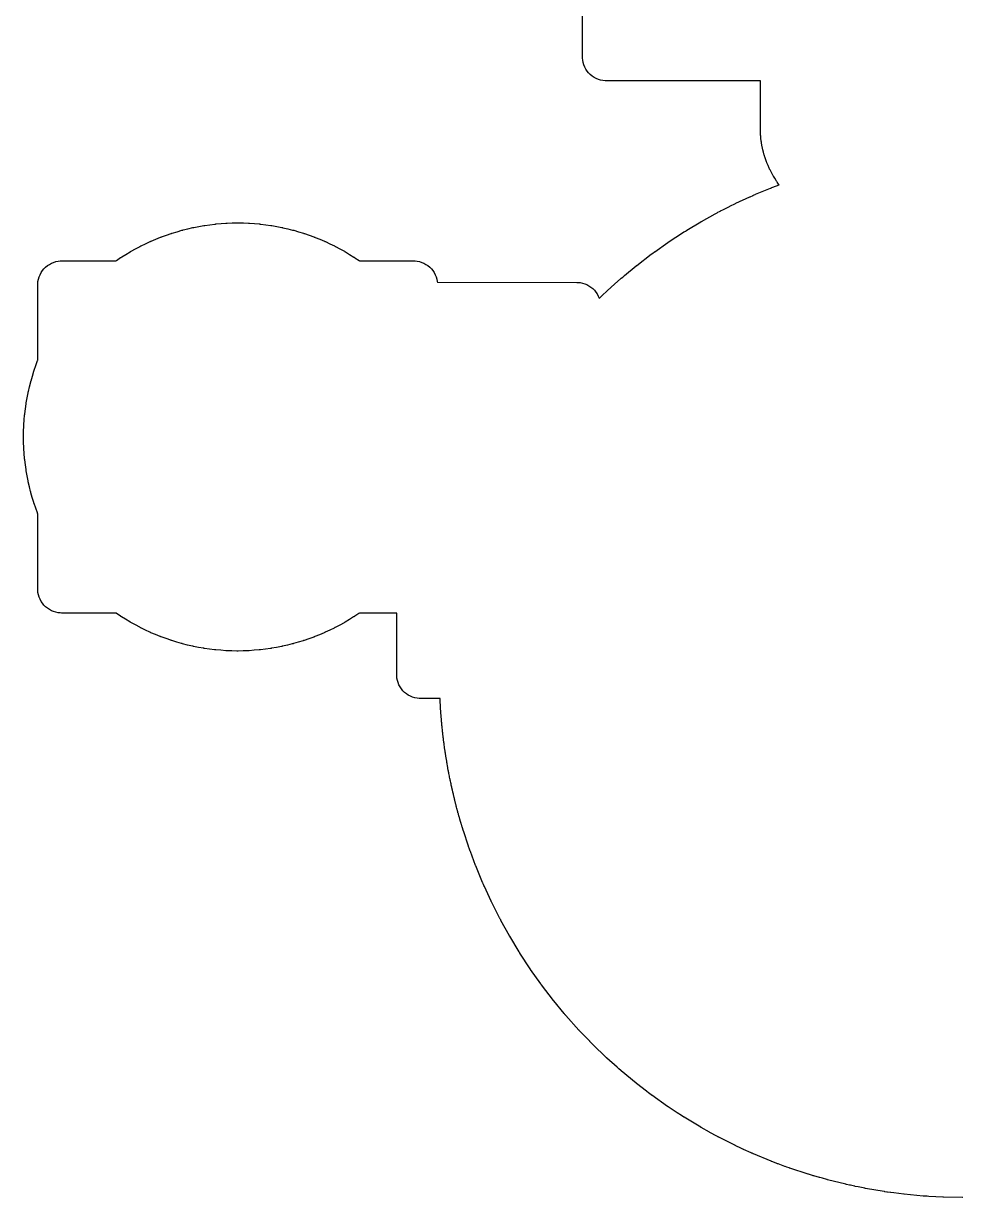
# Model space of a CAD drawing. Header units: metres. Extents: x -39.5 to 39.5, y -22 to 76.8.
# Drawn here: x -39.51 to -0.01, y -22.01 to 27.4 of the extents above; entities that cross this region are included whole.
import ezdxf

# ---------------------------------------------------------------- set-up
doc = ezdxf.new("R2010")
doc.units = ezdxf.units.M

msp = doc.modelspace()

# ---------------------------------------------------------------- linework, layer by layer
at = {"layer": 'CHANNEL'}
for p, q in [((-15.995, 25.988), (-15.995, 28.512)), ((-15.994, 25.939), (-15.995, 25.988)), ((-15.985, 25.852), (-15.994, 25.939)), ((-15.966, 25.754), (-15.985, 25.852)), ((-15.937, 25.659), (-15.966, 25.754)), ((-15.899, 25.568), (-15.937, 25.659)), ((-15.852, 25.48), (-15.899, 25.568)), ((-15.797, 25.398), (-15.852, 25.48)), ((-15.734, 25.321), (-15.797, 25.398)), ((-15.664, 25.251), (-15.734, 25.321)), ((-15.587, 25.188), (-15.664, 25.251)), ((-15.505, 25.133), (-15.587, 25.188)), ((-15.417, 25.086), (-15.505, 25.133)), ((-15.326, 25.048), (-15.417, 25.086)), ((-15.231, 25.019), (-15.326, 25.048)), ((-15.133, 25), (-15.231, 25.019)), ((-15.046, 24.991), (-15.133, 25)), ((-14.997, 24.99), (-15.046, 24.991)), ((-8.51, 24.99), (-14.997, 24.99)), ((-8.51, 22.994), (-8.51, 24.99)), ((-8.51, 22.98), (-8.51, 22.994)), ((-8.509, 22.967), (-8.51, 22.98)), ((-8.501, 22.733), (-8.509, 22.967)), ((-8.5, 22.714), (-8.501, 22.733)), ((-8.498, 22.692), (-8.5, 22.714)), ((-8.496, 22.673), (-8.498, 22.692)), ((-8.487, 22.592), (-8.496, 22.673)), ((-8.47, 22.439), (-8.487, 22.592)), ((-8.468, 22.42), (-8.47, 22.439)), ((-8.464, 22.396), (-8.468, 22.42)), ((-8.461, 22.376), (-8.464, 22.396)), ((-8.443, 22.283), (-8.461, 22.376)), ((-8.418, 22.148), (-8.443, 22.283)), ((-8.414, 22.129), (-8.418, 22.148)), ((-8.408, 22.102), (-8.414, 22.129)), ((-8.403, 22.083), (-8.408, 22.102)), ((-8.378, 21.987), (-8.403, 22.083)), ((-8.345, 21.862), (-8.378, 21.987)), ((-8.339, 21.843), (-8.345, 21.862)), ((-8.331, 21.814), (-8.339, 21.843)), ((-8.324, 21.795), (-8.331, 21.814)), ((-8.291, 21.699), (-8.324, 21.795)), ((-8.251, 21.582), (-8.291, 21.699)), ((-8.241, 21.555), (-8.251, 21.582)), ((-8.237, 21.546), (-8.241, 21.555)), ((-8.232, 21.533), (-8.237, 21.546)), ((-8.224, 21.513), (-8.232, 21.533)), ((-8.184, 21.42), (-8.224, 21.513)), ((-8.136, 21.31), (-8.184, 21.42)), ((-8.124, 21.284), (-8.136, 21.31)), ((-8.12, 21.274), (-8.124, 21.284)), ((-8.112, 21.259), (-8.12, 21.274)), ((-8.103, 21.24), (-8.112, 21.259)), ((-8.056, 21.15), (-8.103, 21.24)), ((-8.002, 21.047), (-8.056, 21.15)), ((-7.988, 21.022), (-8.002, 21.047)), ((-7.983, 21.012), (-7.988, 21.022)), ((-7.973, 20.995), (-7.983, 21.012)), ((-7.962, 20.977), (-7.973, 20.995)), ((-7.908, 20.891), (-7.962, 20.977)), ((-7.848, 20.794), (-7.908, 20.891)), ((-7.833, 20.77), (-7.848, 20.794)), ((-7.825, 20.759), (-7.833, 20.77)), ((-7.818, 20.748), (-7.825, 20.759)), ((-8.709, 20.214), (-8.219, 20.415)), ((-8.219, 20.415), (-8.083, 20.472)), ((-8.083, 20.472), (-8.074, 20.476)), ((-8.074, 20.476), (-8.04, 20.489)), ((-8.04, 20.489), (-8.033, 20.492)), ((-8.033, 20.492), (-8.025, 20.495)), ((-8.025, 20.495), (-7.838, 20.564)), ((-7.838, 20.564), (-7.717, 20.609)), ((-7.802, 20.725), (-7.818, 20.748)), ((-7.742, 20.644), (-7.802, 20.725)), ((-7.717, 20.609), (-7.742, 20.644)), ((-9.8, 19.708), (-9.553, 19.829)), ((-9.553, 19.829), (-9.546, 19.832)), ((-9.546, 19.832), (-9.539, 19.836)), ((-9.539, 19.836), (-8.954, 20.106)), ((-8.954, 20.106), (-8.945, 20.11)), ((-8.945, 20.11), (-8.816, 20.167)), ((-8.816, 20.167), (-8.809, 20.17)), ((-8.809, 20.17), (-8.801, 20.174)), ((-8.801, 20.174), (-8.765, 20.189)), ((-8.765, 20.189), (-8.734, 20.203)), ((-8.734, 20.203), (-8.722, 20.208)), ((-8.722, 20.208), (-8.709, 20.214)), ((-10.991, 19.069), (-10.409, 19.389)), ((-10.409, 19.389), (-10.328, 19.436)), ((-10.328, 19.436), (-10.311, 19.445)), ((-10.311, 19.445), (-10.294, 19.455)), ((-10.294, 19.455), (-10.234, 19.485)), ((-10.234, 19.485), (-10.205, 19.501)), ((-10.205, 19.501), (-10.194, 19.507)), ((-10.194, 19.507), (-10.181, 19.514)), ((-10.181, 19.514), (-10.065, 19.572)), ((-10.065, 19.572), (-9.809, 19.704)), ((-9.809, 19.704), (-9.8, 19.708)), ((-32.596, 18.76), (-32.392, 18.809)), ((-32.392, 18.809), (-32.379, 18.812)), ((-32.379, 18.812), (-32.37, 18.814)), ((-32.37, 18.814), (-32.368, 18.814)), ((-32.368, 18.814), (-32.365, 18.815)), ((-32.365, 18.815), (-32.363, 18.815)), ((-32.363, 18.815), (-32.354, 18.817)), ((-32.354, 18.817), (-32.34, 18.82)), ((-32.34, 18.82), (-32.134, 18.858)), ((-32.134, 18.858), (-31.929, 18.896)), ((-31.929, 18.896), (-31.915, 18.898)), ((-31.915, 18.898), (-31.906, 18.9)), ((-31.906, 18.9), (-31.904, 18.9)), ((-31.904, 18.9), (-31.901, 18.9)), ((-31.901, 18.9), (-31.899, 18.901)), ((-31.899, 18.901), (-31.89, 18.902)), ((-31.89, 18.902), (-31.876, 18.904)), ((-31.876, 18.904), (-31.669, 18.931)), ((-31.669, 18.931), (-31.461, 18.958)), ((-31.461, 18.958), (-31.448, 18.96)), ((-31.448, 18.96), (-31.439, 18.961)), ((-31.439, 18.961), (-31.436, 18.961)), ((-31.436, 18.961), (-31.434, 18.962)), ((-31.434, 18.962), (-31.431, 18.962)), ((-31.431, 18.962), (-31.422, 18.963)), ((-31.422, 18.963), (-31.408, 18.964)), ((-31.408, 18.964), (-31.2, 18.98)), ((-31.2, 18.98), (-30.991, 18.996)), ((-30.991, 18.996), (-30.977, 18.997)), ((-30.977, 18.997), (-30.969, 18.998)), ((-30.969, 18.998), (-30.966, 18.998)), ((-30.966, 18.998), (-30.963, 18.998)), ((-30.963, 18.998), (-30.961, 18.998)), ((-30.961, 18.998), (-30.951, 18.999)), ((-30.951, 18.999), (-30.938, 18.999)), ((-30.938, 18.999), (-30.729, 19.004)), ((-30.729, 19.004), (-30.52, 19.01)), ((-30.52, 19.01), (-30.506, 19.01)), ((-30.506, 19.01), (-30.497, 19.01)), ((-30.497, 19.01), (-30.494, 19.01)), ((-30.494, 19.01), (-30.492, 19.01)), ((-30.492, 19.01), (-30.489, 19.01)), ((-30.489, 19.01), (-30.48, 19.01)), ((-30.48, 19.01), (-30.466, 19.01)), ((-30.466, 19.01), (-30.257, 19.004)), ((-30.257, 19.004), (-30.048, 18.998)), ((-30.048, 18.998), (-30.034, 18.998)), ((-30.034, 18.998), (-30.025, 18.997)), ((-30.025, 18.997), (-30.023, 18.997)), ((-30.023, 18.997), (-30.02, 18.997)), ((-30.02, 18.997), (-30.017, 18.997)), ((-30.017, 18.997), (-30.008, 18.997)), ((-30.008, 18.997), (-29.995, 18.996)), ((-29.995, 18.996), (-29.786, 18.979)), ((-29.786, 18.979), (-29.578, 18.963)), ((-29.578, 18.963), (-29.564, 18.961)), ((-29.564, 18.961), (-29.555, 18.96)), ((-29.555, 18.96), (-29.552, 18.96)), ((-29.552, 18.96), (-29.55, 18.96)), ((-29.55, 18.96), (-29.545, 18.959)), ((-29.545, 18.959), (-29.529, 18.958)), ((-29.529, 18.958), (-29.319, 18.929)), ((-29.319, 18.929), (-29.11, 18.902)), ((-29.11, 18.902), (-29.096, 18.9)), ((-29.096, 18.9), (-29.087, 18.899)), ((-29.087, 18.899), (-29.085, 18.898)), ((-29.085, 18.898), (-29.082, 18.898)), ((-29.082, 18.898), (-29.073, 18.896)), ((-29.073, 18.896), (-29.06, 18.894)), ((-29.06, 18.894), (-28.853, 18.855)), ((-28.853, 18.855), (-28.646, 18.817)), ((-28.646, 18.817), (-28.632, 18.814)), ((-28.632, 18.814), (-28.624, 18.812)), ((-28.624, 18.812), (-28.621, 18.812)), ((-28.621, 18.812), (-28.619, 18.811)), ((-28.619, 18.811), (-28.609, 18.809)), ((-28.609, 18.809), (-28.596, 18.806)), ((-28.596, 18.806), (-28.391, 18.757)), ((-11.597, 18.707), (-11.015, 19.055)), ((-11.015, 19.055), (-11.004, 19.062)), ((-11.004, 19.062), (-10.991, 19.069)), ((-34.134, 18.245), (-33.94, 18.324)), ((-33.94, 18.324), (-33.747, 18.404)), ((-33.747, 18.404), (-33.734, 18.409)), ((-33.734, 18.409), (-33.726, 18.413)), ((-33.726, 18.413), (-33.724, 18.414)), ((-33.724, 18.414), (-33.721, 18.414)), ((-33.721, 18.414), (-33.719, 18.415)), ((-33.719, 18.415), (-33.71, 18.419)), ((-33.71, 18.419), (-33.697, 18.423)), ((-33.697, 18.423), (-33.5, 18.493)), ((-33.5, 18.493), (-33.303, 18.563)), ((-33.303, 18.563), (-33.29, 18.567)), ((-33.29, 18.567), (-33.281, 18.57)), ((-33.281, 18.57), (-33.279, 18.571)), ((-33.279, 18.571), (-33.276, 18.572)), ((-33.276, 18.572), (-33.274, 18.572)), ((-33.274, 18.572), (-33.265, 18.575)), ((-33.265, 18.575), (-33.252, 18.579)), ((-33.252, 18.579), (-33.051, 18.638)), ((-33.051, 18.638), (-32.851, 18.698)), ((-32.851, 18.698), (-32.838, 18.701)), ((-32.838, 18.701), (-32.829, 18.704)), ((-32.829, 18.704), (-32.827, 18.704)), ((-32.827, 18.704), (-32.824, 18.705)), ((-32.824, 18.705), (-32.813, 18.708)), ((-32.813, 18.708), (-32.799, 18.712)), ((-32.799, 18.712), (-32.596, 18.76)), ((-28.391, 18.757), (-28.187, 18.708)), ((-28.187, 18.708), (-28.174, 18.704)), ((-28.174, 18.704), (-28.165, 18.702)), ((-28.165, 18.702), (-28.162, 18.701)), ((-28.162, 18.701), (-28.16, 18.701)), ((-28.16, 18.701), (-28.151, 18.698)), ((-28.151, 18.698), (-28.138, 18.695)), ((-28.138, 18.695), (-27.936, 18.635)), ((-27.936, 18.635), (-27.734, 18.575)), ((-27.734, 18.575), (-27.721, 18.571)), ((-27.721, 18.571), (-27.713, 18.568)), ((-27.713, 18.568), (-27.71, 18.567)), ((-27.71, 18.567), (-27.708, 18.566)), ((-27.708, 18.566), (-27.699, 18.564)), ((-27.699, 18.564), (-27.686, 18.559)), ((-27.686, 18.559), (-27.488, 18.489)), ((-27.488, 18.489), (-27.289, 18.418)), ((-27.289, 18.418), (-27.276, 18.414)), ((-27.276, 18.414), (-27.268, 18.41)), ((-27.268, 18.41), (-27.266, 18.409)), ((-27.266, 18.409), (-27.263, 18.409)), ((-27.263, 18.409), (-27.255, 18.405)), ((-27.255, 18.405), (-27.242, 18.4)), ((-27.242, 18.4), (-27.048, 18.319)), ((-27.048, 18.319), (-26.853, 18.239)), ((-12.388, 18.193), (-11.739, 18.618)), ((-11.739, 18.618), (-11.728, 18.625)), ((-11.728, 18.625), (-11.715, 18.633)), ((-11.715, 18.633), (-11.664, 18.664)), ((-11.664, 18.664), (-11.62, 18.692)), ((-11.62, 18.692), (-11.61, 18.699)), ((-11.61, 18.699), (-11.597, 18.707)), ((-35.2, 17.684), (-35.022, 17.793)), ((-35.022, 17.793), (-35.01, 17.8)), ((-35.01, 17.8), (-35.003, 17.804)), ((-35.003, 17.804), (-35, 17.806)), ((-35, 17.806), (-34.998, 17.807)), ((-34.998, 17.807), (-34.996, 17.808)), ((-34.996, 17.808), (-34.988, 17.813)), ((-34.988, 17.813), (-34.976, 17.82)), ((-34.976, 17.82), (-34.792, 17.919)), ((-34.792, 17.919), (-34.608, 18.019)), ((-34.608, 18.019), (-34.596, 18.025)), ((-34.596, 18.025), (-34.588, 18.029)), ((-34.588, 18.029), (-34.586, 18.03)), ((-34.586, 18.03), (-34.583, 18.032)), ((-34.583, 18.032), (-34.581, 18.033)), ((-34.581, 18.033), (-34.573, 18.037)), ((-34.573, 18.037), (-34.56, 18.043)), ((-34.56, 18.043), (-34.371, 18.133)), ((-34.371, 18.133), (-34.183, 18.223)), ((-34.183, 18.223), (-34.17, 18.229)), ((-34.17, 18.229), (-34.162, 18.232)), ((-34.162, 18.232), (-34.16, 18.233)), ((-34.16, 18.233), (-34.157, 18.234)), ((-34.157, 18.234), (-34.155, 18.235)), ((-34.155, 18.235), (-34.146, 18.239)), ((-34.146, 18.239), (-34.134, 18.245)), ((-26.853, 18.239), (-26.84, 18.233)), ((-26.84, 18.233), (-26.832, 18.23)), ((-26.832, 18.23), (-26.83, 18.229)), ((-26.83, 18.229), (-26.828, 18.228)), ((-26.828, 18.228), (-26.819, 18.224)), ((-26.819, 18.224), (-26.807, 18.218)), ((-26.807, 18.218), (-26.617, 18.127)), ((-26.617, 18.127), (-26.427, 18.037)), ((-26.427, 18.037), (-26.415, 18.031)), ((-26.415, 18.031), (-26.407, 18.026)), ((-26.407, 18.026), (-26.404, 18.025)), ((-26.404, 18.025), (-26.402, 18.024)), ((-26.402, 18.024), (-26.394, 18.02)), ((-26.394, 18.02), (-26.382, 18.013)), ((-26.382, 18.013), (-26.197, 17.913)), ((-26.197, 17.913), (-26.012, 17.812)), ((-26.012, 17.812), (-26, 17.806)), ((-26, 17.806), (-25.992, 17.801)), ((-25.992, 17.801), (-25.99, 17.8)), ((-25.99, 17.8), (-25.988, 17.799)), ((-25.988, 17.799), (-25.98, 17.794)), ((-25.98, 17.794), (-25.968, 17.787)), ((-12.972, 17.781), (-12.962, 17.789)), ((-12.962, 17.789), (-12.95, 17.797)), ((-12.95, 17.797), (-12.408, 18.179)), ((-12.408, 18.179), (-12.399, 18.186)), ((-12.399, 18.186), (-12.388, 18.193)), ((-38.421, 17.263), (-38.333, 17.31)), ((-38.333, 17.31), (-38.242, 17.348)), ((-38.242, 17.348), (-38.147, 17.377)), ((-38.147, 17.377), (-38.05, 17.396)), ((-38.05, 17.396), (-37.963, 17.405)), ((-37.963, 17.405), (-37.913, 17.406)), ((-37.913, 17.406), (-35.621, 17.41)), ((-35.621, 17.41), (-35.596, 17.427)), ((-35.596, 17.427), (-35.424, 17.545)), ((-35.424, 17.545), (-35.412, 17.553)), ((-35.412, 17.553), (-35.405, 17.558)), ((-35.405, 17.558), (-35.403, 17.559)), ((-35.403, 17.559), (-35.4, 17.561)), ((-35.4, 17.561), (-35.398, 17.562)), ((-35.398, 17.562), (-35.39, 17.567)), ((-35.39, 17.567), (-35.379, 17.575)), ((-35.379, 17.575), (-35.2, 17.684)), ((-25.968, 17.787), (-25.789, 17.677)), ((-25.789, 17.677), (-25.609, 17.567)), ((-25.609, 17.567), (-25.597, 17.559)), ((-25.597, 17.559), (-25.59, 17.555)), ((-25.59, 17.555), (-25.588, 17.553)), ((-25.588, 17.553), (-25.586, 17.552)), ((-25.586, 17.552), (-25.578, 17.547)), ((-25.578, 17.547), (-25.566, 17.539)), ((-25.566, 17.539), (-25.393, 17.42)), ((-25.393, 17.42), (-25.379, 17.41)), ((-25.379, 17.41), (-23.087, 17.406)), ((-23.087, 17.406), (-23.037, 17.405)), ((-23.037, 17.405), (-22.95, 17.396)), ((-22.95, 17.396), (-22.853, 17.377)), ((-22.853, 17.377), (-22.758, 17.348)), ((-22.758, 17.348), (-22.667, 17.31)), ((-22.667, 17.31), (-22.579, 17.263)), ((-13.713, 17.216), (-13.099, 17.687)), ((-13.099, 17.687), (-13.089, 17.695)), ((-13.089, 17.695), (-13.077, 17.704)), ((-13.077, 17.704), (-13.019, 17.745)), ((-13.019, 17.745), (-12.972, 17.781)), ((-38.852, 16.736), (-38.814, 16.828)), ((-38.814, 16.828), (-38.768, 16.915)), ((-38.768, 16.915), (-38.713, 16.998)), ((-38.713, 16.998), (-38.65, 17.075)), ((-38.65, 17.075), (-38.58, 17.145)), ((-38.58, 17.145), (-38.503, 17.208)), ((-38.503, 17.208), (-38.421, 17.263)), ((-22.579, 17.263), (-22.497, 17.208)), ((-22.497, 17.208), (-22.42, 17.145)), ((-22.42, 17.145), (-22.35, 17.075)), ((-22.35, 17.075), (-22.287, 16.998)), ((-22.287, 16.998), (-22.232, 16.915)), ((-22.232, 16.915), (-22.186, 16.828)), ((-22.186, 16.828), (-22.148, 16.736)), ((-14.231, 16.79), (-13.732, 17.201)), ((-13.732, 17.201), (-13.723, 17.208)), ((-13.723, 17.208), (-13.713, 17.216)), ((-38.91, 16.408), (-38.909, 16.457)), ((-38.91, 13.233), (-38.91, 16.408)), ((-38.909, 16.457), (-38.9, 16.544)), ((-38.9, 16.544), (-38.881, 16.642)), ((-38.881, 16.642), (-38.852, 16.736)), ((-22.148, 16.736), (-22.119, 16.642)), ((-22.119, 16.642), (-22.1, 16.544)), ((-22.1, 16.544), (-22.096, 16.51)), ((-22.096, 16.51), (-16.228, 16.506)), ((-16.228, 16.506), (-16.179, 16.505)), ((-16.179, 16.505), (-16.092, 16.496)), ((-16.092, 16.496), (-15.995, 16.477)), ((-15.995, 16.477), (-15.9, 16.448)), ((-15.9, 16.448), (-15.808, 16.41)), ((-15.808, 16.41), (-15.721, 16.363)), ((-15.721, 16.363), (-15.638, 16.308)), ((-15.638, 16.308), (-15.561, 16.245)), ((-14.957, 16.147), (-14.629, 16.438)), ((-14.629, 16.438), (-14.39, 16.654)), ((-14.39, 16.654), (-14.379, 16.664)), ((-14.379, 16.664), (-14.366, 16.675)), ((-14.366, 16.675), (-14.302, 16.728)), ((-14.302, 16.728), (-14.252, 16.772)), ((-14.252, 16.772), (-14.243, 16.781)), ((-14.243, 16.781), (-14.231, 16.79)), ((-15.561, 16.245), (-15.491, 16.175)), ((-15.491, 16.175), (-15.428, 16.098)), ((-15.428, 16.098), (-15.373, 16.016)), ((-15.373, 16.016), (-15.327, 15.928)), ((-15.327, 15.928), (-15.289, 15.837)), ((-15.289, 15.837), (-15.287, 15.832)), ((-15.287, 15.832), (-15.159, 15.958)), ((-15.159, 15.958), (-15.152, 15.964)), ((-15.152, 15.964), (-14.972, 16.133)), ((-14.972, 16.133), (-14.965, 16.139)), ((-14.965, 16.139), (-14.957, 16.147)), ((-39.058, 12.816), (-38.988, 13.013)), ((-38.988, 13.013), (-38.919, 13.21)), ((-38.919, 13.21), (-38.914, 13.223)), ((-38.914, 13.223), (-38.911, 13.231)), ((-38.911, 13.231), (-38.91, 13.233)), ((-39.198, 12.351), (-39.194, 12.364)), ((-39.194, 12.364), (-39.134, 12.564)), ((-39.134, 12.564), (-39.075, 12.765)), ((-39.075, 12.765), (-39.071, 12.778)), ((-39.071, 12.778), (-39.068, 12.787)), ((-39.068, 12.787), (-39.067, 12.789)), ((-39.067, 12.792), (-39.066, 12.794)), ((-39.067, 12.789), (-39.067, 12.792)), ((-39.066, 12.794), (-39.063, 12.803)), ((-39.063, 12.803), (-39.058, 12.816)), ((-39.317, 11.854), (-39.314, 11.867)), ((-39.314, 11.867), (-39.313, 11.876)), ((-39.313, 11.876), (-39.312, 11.878)), ((-39.312, 11.878), (-39.311, 11.881)), ((-39.311, 11.883), (-39.309, 11.892)), ((-39.311, 11.881), (-39.311, 11.883)), ((-39.309, 11.892), (-39.306, 11.906)), ((-39.306, 11.906), (-39.257, 12.109)), ((-39.257, 12.109), (-39.208, 12.312)), ((-39.208, 12.312), (-39.205, 12.326)), ((-39.205, 12.326), (-39.202, 12.335)), ((-39.202, 12.337), (-39.201, 12.34)), ((-39.202, 12.335), (-39.202, 12.337)), ((-39.201, 12.34), (-39.2, 12.342)), ((-39.2, 12.342), (-39.198, 12.351)), ((-39.429, 11.182), (-39.402, 11.39)), ((-39.402, 11.39), (-39.4, 11.403)), ((-39.4, 11.403), (-39.399, 11.412)), ((-39.399, 11.412), (-39.398, 11.414)), ((-39.398, 11.417), (-39.397, 11.42)), ((-39.398, 11.414), (-39.398, 11.417)), ((-39.397, 11.42), (-39.396, 11.429)), ((-39.396, 11.429), (-39.394, 11.442)), ((-39.394, 11.442), (-39.355, 11.648)), ((-39.355, 11.648), (-39.317, 11.854)), ((-39.479, 10.713), (-39.463, 10.922)), ((-39.463, 10.922), (-39.461, 10.935)), ((-39.461, 10.935), (-39.46, 10.944)), ((-39.46, 10.952), (-39.459, 10.961)), ((-39.46, 10.949), (-39.46, 10.952)), ((-39.46, 10.947), (-39.46, 10.949)), ((-39.46, 10.944), (-39.46, 10.947)), ((-39.459, 10.961), (-39.457, 10.975)), ((-39.457, 10.975), (-39.429, 11.182)), ((-39.504, 10.242), (-39.499, 10.451)), ((-39.499, 10.451), (-39.498, 10.465)), ((-39.498, 10.474), (-39.497, 10.477)), ((-39.498, 10.465), (-39.498, 10.474)), ((-39.497, 10.491), (-39.496, 10.505)), ((-39.497, 10.482), (-39.497, 10.491)), ((-39.497, 10.479), (-39.497, 10.482)), ((-39.497, 10.477), (-39.497, 10.479)), ((-39.496, 10.505), (-39.479, 10.713)), ((-39.51, 10.033), (-39.504, 10.242)), ((-39.51, 10.02), (-39.51, 10.033)), ((-39.51, 10.01), (-39.51, 10.02)), ((-39.51, 10.009), (-39.51, 10.01)), ((-39.51, 10.006), (-39.51, 10.009)), ((-39.51, 9.972), (-39.51, 10.006)), ((-39.509, 9.961), (-39.51, 9.972)), ((-39.504, 9.772), (-39.509, 9.961)), ((-39.499, 9.562), (-39.504, 9.772)), ((-39.499, 9.548), (-39.499, 9.562)), ((-39.498, 9.539), (-39.499, 9.548)), ((-39.498, 9.536), (-39.498, 9.539)), ((-39.498, 9.533), (-39.498, 9.536)), ((-39.497, 9.525), (-39.498, 9.533)), ((-39.497, 9.511), (-39.497, 9.525)), ((-39.48, 9.301), (-39.497, 9.511)), ((-39.464, 9.091), (-39.48, 9.301)), ((-39.463, 9.078), (-39.464, 9.091)), ((-39.462, 9.068), (-39.463, 9.078)), ((-39.461, 9.066), (-39.462, 9.068)), ((-39.461, 9.063), (-39.461, 9.066)), ((-39.46, 9.054), (-39.461, 9.063)), ((-39.459, 9.041), (-39.46, 9.054)), ((-39.431, 8.832), (-39.459, 9.041)), ((-39.404, 8.623), (-39.431, 8.832)), ((-39.402, 8.61), (-39.404, 8.623)), ((-39.401, 8.601), (-39.402, 8.61)), ((-39.4, 8.598), (-39.401, 8.601)), ((-39.4, 8.595), (-39.4, 8.598)), ((-39.398, 8.587), (-39.4, 8.595)), ((-39.396, 8.573), (-39.398, 8.587)), ((-39.358, 8.366), (-39.396, 8.573)), ((-39.32, 8.159), (-39.358, 8.366)), ((-39.317, 8.146), (-39.32, 8.159)), ((-39.315, 8.137), (-39.317, 8.146)), ((-39.315, 8.134), (-39.315, 8.137)), ((-39.314, 8.132), (-39.315, 8.134)), ((-39.312, 8.123), (-39.314, 8.132)), ((-39.309, 8.109), (-39.312, 8.123)), ((-39.26, 7.905), (-39.309, 8.109)), ((-39.211, 7.7), (-39.26, 7.905)), ((-39.208, 7.687), (-39.211, 7.7)), ((-39.206, 7.678), (-39.208, 7.687)), ((-39.205, 7.675), (-39.206, 7.678)), ((-39.204, 7.673), (-39.205, 7.675)), ((-39.202, 7.664), (-39.204, 7.673)), ((-39.198, 7.651), (-39.202, 7.664)), ((-39.138, 7.449), (-39.198, 7.651)), ((-39.079, 7.247), (-39.138, 7.449)), ((-39.075, 7.234), (-39.079, 7.247)), ((-39.072, 7.226), (-39.075, 7.234)), ((-39.071, 7.223), (-39.072, 7.226)), ((-39.071, 7.22), (-39.071, 7.223)), ((-39.068, 7.212), (-39.071, 7.22)), ((-39.063, 7.199), (-39.068, 7.212)), ((-38.993, 7.001), (-39.063, 7.199)), ((-38.923, 6.802), (-38.993, 7.001)), ((-38.918, 6.789), (-38.923, 6.802)), ((-38.915, 6.781), (-38.918, 6.789)), ((-38.914, 6.778), (-38.915, 6.781)), ((-38.913, 6.776), (-38.914, 6.778)), ((-38.91, 6.767), (-38.913, 6.776)), ((-38.91, 3.588), (-38.91, 6.767)), ((-38.91, 6.767), (-38.91, 6.767)), ((-38.909, 3.539), (-38.91, 3.588)), ((-38.9, 3.452), (-38.909, 3.539)), ((-38.881, 3.354), (-38.9, 3.452)), ((-38.852, 3.259), (-38.881, 3.354)), ((-38.814, 3.168), (-38.852, 3.259)), ((-38.767, 3.08), (-38.814, 3.168)), ((-38.712, 2.998), (-38.767, 3.08)), ((-38.649, 2.921), (-38.712, 2.998)), ((-38.579, 2.851), (-38.649, 2.921)), ((-38.502, 2.788), (-38.579, 2.851)), ((-38.42, 2.733), (-38.502, 2.788)), ((-38.332, 2.686), (-38.42, 2.733)), ((-38.241, 2.648), (-38.332, 2.686)), ((-38.146, 2.619), (-38.241, 2.648)), ((-38.048, 2.6), (-38.146, 2.619)), ((-37.961, 2.591), (-38.048, 2.6)), ((-37.912, 2.59), (-37.961, 2.591)), ((-35.618, 2.588), (-37.912, 2.59)), ((-35.608, 2.581), (-35.618, 2.588)), ((-35.435, 2.462), (-35.608, 2.581)), ((-25.404, 2.573), (-25.577, 2.454)), ((-25.379, 2.59), (-25.404, 2.573)), ((-23.81, 2.59), (-25.379, 2.59)), ((-23.81, -0.012), (-23.81, 2.59)), ((-35.423, 2.454), (-35.435, 2.462)), ((-35.416, 2.449), (-35.423, 2.454)), ((-35.413, 2.448), (-35.416, 2.449)), ((-35.411, 2.446), (-35.413, 2.448)), ((-35.404, 2.441), (-35.411, 2.446)), ((-35.392, 2.434), (-35.404, 2.441)), ((-35.212, 2.324), (-35.392, 2.434)), ((-35.033, 2.214), (-35.212, 2.324)), ((-35.022, 2.207), (-35.033, 2.214)), ((-35.014, 2.202), (-35.022, 2.207)), ((-35.011, 2.201), (-35.014, 2.202)), ((-35.009, 2.199), (-35.011, 2.201)), ((-35.001, 2.195), (-35.009, 2.199)), ((-34.989, 2.188), (-35.001, 2.195)), ((-34.804, 2.088), (-34.989, 2.188)), ((-34.62, 1.987), (-34.804, 2.088)), ((-34.607, 1.981), (-34.62, 1.987)), ((-34.599, 1.977), (-34.607, 1.981)), ((-34.597, 1.975), (-34.599, 1.977)), ((-26.393, 1.981), (-26.405, 1.974)), ((-26.208, 2.081), (-26.393, 1.981)), ((-26.023, 2.181), (-26.208, 2.081)), ((-26.011, 2.188), (-26.023, 2.181)), ((-26.003, 2.192), (-26.011, 2.188)), ((-26.001, 2.194), (-26.003, 2.192)), ((-25.999, 2.195), (-26.001, 2.194)), ((-25.991, 2.199), (-25.999, 2.195)), ((-25.979, 2.207), (-25.991, 2.199)), ((-25.8, 2.316), (-25.979, 2.207)), ((-25.62, 2.426), (-25.8, 2.316)), ((-25.608, 2.433), (-25.62, 2.426)), ((-25.601, 2.438), (-25.608, 2.433)), ((-25.598, 2.44), (-25.601, 2.438)), ((-25.596, 2.441), (-25.598, 2.44)), ((-25.589, 2.446), (-25.596, 2.441)), ((-25.577, 2.454), (-25.589, 2.446)), ((-34.595, 1.974), (-34.597, 1.975)), ((-34.587, 1.97), (-34.595, 1.974)), ((-34.574, 1.964), (-34.587, 1.97)), ((-34.384, 1.873), (-34.574, 1.964)), ((-34.195, 1.783), (-34.384, 1.873)), ((-34.182, 1.777), (-34.195, 1.783)), ((-34.174, 1.773), (-34.182, 1.777)), ((-34.171, 1.772), (-34.174, 1.773)), ((-34.169, 1.771), (-34.171, 1.772)), ((-34.161, 1.767), (-34.169, 1.771)), ((-34.148, 1.762), (-34.161, 1.767)), ((-33.954, 1.681), (-34.148, 1.762)), ((-33.759, 1.6), (-33.954, 1.681)), ((-33.747, 1.595), (-33.759, 1.6)), ((-33.738, 1.592), (-33.747, 1.595)), ((-33.736, 1.591), (-33.738, 1.592)), ((-33.733, 1.59), (-33.736, 1.591)), ((-33.725, 1.587), (-33.733, 1.59)), ((-33.712, 1.582), (-33.725, 1.587)), ((-33.514, 1.512), (-33.712, 1.582)), ((-33.315, 1.441), (-33.514, 1.512)), ((-27.5, 1.507), (-27.698, 1.437)), ((-27.302, 1.577), (-27.5, 1.507)), ((-27.289, 1.582), (-27.302, 1.577)), ((-27.28, 1.585), (-27.289, 1.582)), ((-27.278, 1.586), (-27.28, 1.585)), ((-27.275, 1.587), (-27.278, 1.586)), ((-27.267, 1.59), (-27.275, 1.587)), ((-27.254, 1.595), (-27.267, 1.59)), ((-27.059, 1.676), (-27.254, 1.595)), ((-26.865, 1.756), (-27.059, 1.676)), ((-26.852, 1.761), (-26.865, 1.756)), ((-26.844, 1.765), (-26.852, 1.761)), ((-26.842, 1.766), (-26.844, 1.765)), ((-26.839, 1.767), (-26.842, 1.766)), ((-26.831, 1.771), (-26.839, 1.767)), ((-26.819, 1.777), (-26.831, 1.771)), ((-26.629, 1.867), (-26.819, 1.777)), ((-26.439, 1.957), (-26.629, 1.867)), ((-26.426, 1.964), (-26.439, 1.957)), ((-26.418, 1.968), (-26.426, 1.964)), ((-26.416, 1.969), (-26.418, 1.968)), ((-26.413, 1.97), (-26.416, 1.969)), ((-26.405, 1.974), (-26.413, 1.97)), ((-33.302, 1.437), (-33.315, 1.441)), ((-33.293, 1.434), (-33.302, 1.437)), ((-33.291, 1.433), (-33.293, 1.434)), ((-33.289, 1.432), (-33.291, 1.433)), ((-33.28, 1.43), (-33.289, 1.432)), ((-33.267, 1.426), (-33.28, 1.43)), ((-33.065, 1.366), (-33.267, 1.426)), ((-32.864, 1.306), (-33.065, 1.366)), ((-32.85, 1.302), (-32.864, 1.306)), ((-32.841, 1.3), (-32.85, 1.302)), ((-32.839, 1.299), (-32.841, 1.3)), ((-32.836, 1.298), (-32.839, 1.299)), ((-32.828, 1.296), (-32.836, 1.298)), ((-32.814, 1.292), (-32.828, 1.296)), ((-32.61, 1.243), (-32.814, 1.292)), ((-32.405, 1.194), (-32.61, 1.243)), ((-32.392, 1.191), (-32.405, 1.194)), ((-32.383, 1.189), (-32.392, 1.191)), ((-32.38, 1.188), (-32.383, 1.189)), ((-32.378, 1.188), (-32.38, 1.188)), ((-32.369, 1.186), (-32.378, 1.188)), ((-32.355, 1.183), (-32.369, 1.186)), ((-32.149, 1.145), (-32.355, 1.183)), ((-31.942, 1.106), (-32.149, 1.145)), ((-31.928, 1.104), (-31.942, 1.106)), ((-31.919, 1.102), (-31.928, 1.104)), ((-31.917, 1.102), (-31.919, 1.102)), ((-31.914, 1.102), (-31.917, 1.102)), ((-31.905, 1.1), (-31.914, 1.102)), ((-31.891, 1.098), (-31.905, 1.1)), ((-31.683, 1.071), (-31.891, 1.098)), ((-31.474, 1.043), (-31.683, 1.071)), ((-31.461, 1.041), (-31.474, 1.043)), ((-31.452, 1.04), (-31.461, 1.041)), ((-31.449, 1.04), (-31.452, 1.04)), ((-31.446, 1.04), (-31.449, 1.04)), ((-31.437, 1.039), (-31.446, 1.04)), ((-31.424, 1.038), (-31.437, 1.039)), ((-31.214, 1.021), (-31.424, 1.038)), ((-31.004, 1.004), (-31.214, 1.021)), ((-30.99, 1.003), (-31.004, 1.004)), ((-30.981, 1.003), (-30.99, 1.003)), ((-30.979, 1.003), (-30.981, 1.003)), ((-30.976, 1.003), (-30.979, 1.003)), ((-30.967, 1.002), (-30.976, 1.003)), ((-30.953, 1.002), (-30.967, 1.002)), ((-30.743, 0.996), (-30.953, 1.002)), ((-30.533, 0.99), (-30.743, 0.996)), ((-30.519, 0.99), (-30.533, 0.99)), ((-30.51, 0.99), (-30.519, 0.99)), ((-30.507, 0.99), (-30.51, 0.99)), ((-30.504, 0.99), (-30.507, 0.99)), ((-30.496, 0.99), (-30.504, 0.99)), ((-30.482, 0.99), (-30.496, 0.99)), ((-30.271, 0.996), (-30.482, 0.99)), ((-30.061, 1.001), (-30.271, 0.996)), ((-30.047, 1.001), (-30.061, 1.001)), ((-30.038, 1.002), (-30.047, 1.001)), ((-30.036, 1.002), (-30.038, 1.002)), ((-30.033, 1.002), (-30.036, 1.002)), ((-30.024, 1.003), (-30.033, 1.002)), ((-30.01, 1.003), (-30.024, 1.003)), ((-29.8, 1.02), (-30.01, 1.003)), ((-29.591, 1.036), (-29.8, 1.02)), ((-29.577, 1.037), (-29.591, 1.036)), ((-29.568, 1.038), (-29.577, 1.037)), ((-29.565, 1.039), (-29.568, 1.038)), ((-29.563, 1.039), (-29.565, 1.039)), ((-29.554, 1.04), (-29.563, 1.039)), ((-29.54, 1.041), (-29.554, 1.04)), ((-29.332, 1.069), (-29.54, 1.041)), ((-29.123, 1.096), (-29.332, 1.069)), ((-29.109, 1.098), (-29.123, 1.096)), ((-29.1, 1.099), (-29.109, 1.098)), ((-29.097, 1.1), (-29.1, 1.099)), ((-29.095, 1.1), (-29.097, 1.1)), ((-29.086, 1.102), (-29.095, 1.1)), ((-29.072, 1.104), (-29.086, 1.102)), ((-28.866, 1.142), (-29.072, 1.104)), ((-28.659, 1.18), (-28.866, 1.142)), ((-28.645, 1.183), (-28.659, 1.18)), ((-28.636, 1.185), (-28.645, 1.183)), ((-28.634, 1.185), (-28.636, 1.185)), ((-28.631, 1.186), (-28.634, 1.185)), ((-28.622, 1.188), (-28.631, 1.186)), ((-28.609, 1.191), (-28.622, 1.188)), ((-28.404, 1.24), (-28.609, 1.191)), ((-28.2, 1.289), (-28.404, 1.24)), ((-28.186, 1.292), (-28.2, 1.289)), ((-28.177, 1.295), (-28.186, 1.292)), ((-28.175, 1.295), (-28.177, 1.295)), ((-28.172, 1.296), (-28.175, 1.295)), ((-28.164, 1.298), (-28.172, 1.296)), ((-28.15, 1.302), (-28.164, 1.298)), ((-27.949, 1.362), (-28.15, 1.302)), ((-27.747, 1.421), (-27.949, 1.362)), ((-27.734, 1.425), (-27.747, 1.421)), ((-27.725, 1.428), (-27.734, 1.425)), ((-27.722, 1.429), (-27.725, 1.428)), ((-27.72, 1.43), (-27.722, 1.429)), ((-27.711, 1.432), (-27.72, 1.43)), ((-27.698, 1.437), (-27.711, 1.432)), ((-23.809, -0.061), (-23.81, -0.012)), ((-23.8, -0.148), (-23.809, -0.061)), ((-23.781, -0.246), (-23.8, -0.148)), ((-23.752, -0.341), (-23.781, -0.246)), ((-23.714, -0.432), (-23.752, -0.341)), ((-23.667, -0.52), (-23.714, -0.432)), ((-23.612, -0.602), (-23.667, -0.52)), ((-23.549, -0.679), (-23.612, -0.602)), ((-23.479, -0.749), (-23.549, -0.679)), ((-23.402, -0.812), (-23.479, -0.749)), ((-23.32, -0.867), (-23.402, -0.812)), ((-23.232, -0.914), (-23.32, -0.867)), ((-23.141, -0.952), (-23.232, -0.914)), ((-23.046, -0.981), (-23.141, -0.952)), ((-22.948, -1), (-23.046, -0.981)), ((-22.861, -1.009), (-22.948, -1)), ((-22.812, -1.01), (-22.861, -1.009)), ((-21.987, -1.01), (-22.812, -1.01)), ((-21.985, -1.046), (-21.987, -1.01)), ((-21.983, -1.088), (-21.985, -1.046)), ((-21.982, -1.118), (-21.983, -1.088)), ((-21.98, -1.14), (-21.982, -1.118)), ((-21.979, -1.163), (-21.98, -1.14)), ((-21.978, -1.195), (-21.979, -1.163)), ((-21.973, -1.266), (-21.978, -1.195)), ((-21.971, -1.307), (-21.973, -1.266)), ((-21.97, -1.328), (-21.971, -1.307)), ((-21.969, -1.338), (-21.97, -1.328)), ((-21.968, -1.353), (-21.969, -1.338)), ((-21.96, -1.488), (-21.968, -1.353)), ((-21.958, -1.51), (-21.96, -1.488)), ((-21.958, -1.519), (-21.958, -1.51)), ((-21.957, -1.527), (-21.958, -1.519)), ((-21.955, -1.548), (-21.957, -1.527)), ((-21.951, -1.614), (-21.955, -1.548)), ((-21.948, -1.644), (-21.951, -1.614)), ((-21.947, -1.665), (-21.948, -1.644)), ((-21.945, -1.692), (-21.947, -1.665)), ((-21.943, -1.711), (-21.945, -1.692)), ((-21.942, -1.725), (-21.943, -1.711)), ((-21.941, -1.737), (-21.942, -1.725)), ((-21.937, -1.783), (-21.941, -1.737)), ((-21.93, -1.873), (-21.937, -1.783)), ((-21.929, -1.888), (-21.93, -1.873)), ((-21.928, -1.899), (-21.929, -1.888)), ((-21.925, -1.932), (-21.928, -1.899)), ((-21.923, -1.952), (-21.925, -1.932)), ((-21.923, -1.959), (-21.923, -1.952)), ((-21.919, -1.994), (-21.923, -1.959)), ((-21.916, -2.029), (-21.919, -1.994)), ((-21.913, -2.06), (-21.916, -2.029)), ((-21.912, -2.07), (-21.913, -2.06)), ((-21.905, -2.146), (-21.912, -2.07)), ((-21.901, -2.186), (-21.905, -2.146)), ((-21.9, -2.193), (-21.901, -2.186)), ((-21.898, -2.213), (-21.9, -2.193)), ((-21.895, -2.244), (-21.898, -2.213)), ((-21.894, -2.26), (-21.895, -2.244)), ((-21.888, -2.31), (-21.894, -2.26)), ((-21.876, -2.427), (-21.888, -2.31)), ((-21.875, -2.431), (-21.876, -2.427)), ((-21.875, -2.438), (-21.875, -2.431)), ((-21.874, -2.447), (-21.875, -2.438)), ((-21.872, -2.459), (-21.874, -2.447)), ((-21.867, -2.506), (-21.872, -2.459)), ((-21.856, -2.603), (-21.867, -2.506)), ((-21.851, -2.639), (-21.856, -2.603)), ((-21.849, -2.659), (-21.851, -2.639)), ((-21.848, -2.666), (-21.849, -2.659)), ((-21.846, -2.681), (-21.848, -2.666)), ((-21.843, -2.706), (-21.846, -2.681)), ((-21.836, -2.762), (-21.843, -2.706)), ((-21.827, -2.83), (-21.836, -2.762)), ((-21.823, -2.866), (-21.827, -2.83)), ((-21.821, -2.876), (-21.823, -2.866)), ((-21.819, -2.894), (-21.821, -2.876)), ((-21.815, -2.921), (-21.819, -2.894)), ((-21.814, -2.933), (-21.815, -2.921)), ((-21.812, -2.944), (-21.814, -2.933)), ((-21.797, -3.054), (-21.812, -2.944)), ((-21.794, -3.075), (-21.797, -3.054)), ((-21.792, -3.087), (-21.794, -3.075)), ((-21.783, -3.152), (-21.792, -3.087)), ((-21.779, -3.183), (-21.783, -3.152)), ((-21.775, -3.206), (-21.779, -3.183)), ((-21.769, -3.248), (-21.775, -3.206)), ((-21.766, -3.266), (-21.769, -3.248)), ((-21.764, -3.279), (-21.766, -3.266)), ((-21.763, -3.287), (-21.764, -3.279)), ((-21.762, -3.295), (-21.763, -3.287)), ((-21.756, -3.332), (-21.762, -3.295)), ((-21.745, -3.407), (-21.756, -3.332)), ((-21.74, -3.437), (-21.745, -3.407)), ((-21.736, -3.462), (-21.74, -3.437)), ((-21.731, -3.492), (-21.736, -3.462)), ((-21.73, -3.503), (-21.731, -3.492)), ((-21.725, -3.528), (-21.73, -3.503)), ((-21.719, -3.568), (-21.725, -3.528)), ((-21.705, -3.653), (-21.719, -3.568)), ((-21.7, -3.68), (-21.705, -3.653)), ((-21.697, -3.698), (-21.7, -3.68)), ((-21.695, -3.708), (-21.697, -3.698)), ((-21.694, -3.714), (-21.695, -3.708)), ((-21.693, -3.724), (-21.694, -3.714)), ((-21.666, -3.875), (-21.693, -3.724)), ((-21.662, -3.899), (-21.666, -3.875)), ((-21.66, -3.907), (-21.662, -3.899)), ((-21.657, -3.928), (-21.66, -3.907)), ((-21.652, -3.953), (-21.657, -3.928)), ((-21.639, -4.024), (-21.652, -3.953)), ((-21.631, -4.067), (-21.639, -4.024)), ((-21.626, -4.092), (-21.631, -4.067)), ((-21.624, -4.105), (-21.626, -4.092)), ((-21.619, -4.128), (-21.624, -4.105)), ((-21.613, -4.159), (-21.619, -4.128)), ((-21.612, -4.168), (-21.613, -4.159)), ((-21.59, -4.279), (-21.612, -4.168)), ((-21.589, -4.283), (-21.59, -4.279)), ((-21.587, -4.295), (-21.589, -4.283)), ((-21.584, -4.308), (-21.587, -4.295)), ((-21.569, -4.386), (-21.584, -4.308)), ((-21.567, -4.392), (-21.569, -4.386)), ((-21.566, -4.398), (-21.567, -4.392)), ((-21.561, -4.422), (-21.566, -4.398)), ((-21.566, -4.398), (-21.566, -4.398)), ((-21.553, -4.464), (-21.561, -4.422)), ((-21.55, -4.478), (-21.553, -4.464)), ((-21.533, -4.556), (-21.55, -4.478)), ((-21.524, -4.602), (-21.533, -4.556)), ((-21.519, -4.62), (-21.524, -4.602)), ((-21.515, -4.64), (-21.519, -4.62)), ((-21.513, -4.653), (-21.515, -4.64)), ((-21.494, -4.736), (-21.513, -4.653)), ((-21.484, -4.784), (-21.494, -4.736)), ((-21.48, -4.803), (-21.484, -4.784)), ((-21.476, -4.819), (-21.48, -4.803)), ((-21.464, -4.871), (-21.476, -4.819)), ((-21.458, -4.898), (-21.464, -4.871)), ((-21.452, -4.924), (-21.458, -4.898)), ((-21.442, -4.966), (-21.452, -4.924)), ((-21.44, -4.977), (-21.442, -4.966)), ((-21.435, -4.998), (-21.44, -4.977)), ((-21.426, -5.035), (-21.435, -4.998)), ((-21.423, -5.048), (-21.426, -5.035)), ((-21.407, -5.118), (-21.423, -5.048)), ((-21.404, -5.128), (-21.407, -5.118)), ((-21.398, -5.154), (-21.404, -5.128)), ((-21.393, -5.175), (-21.398, -5.154)), ((-21.384, -5.212), (-21.393, -5.175)), ((-21.372, -5.261), (-21.384, -5.212)), ((-21.37, -5.271), (-21.372, -5.261)), ((-21.359, -5.313), (-21.37, -5.271)), ((-21.352, -5.343), (-21.359, -5.313)), ((-21.345, -5.368), (-21.352, -5.343)), ((-21.338, -5.396), (-21.345, -5.368)), ((-21.336, -5.406), (-21.338, -5.396)), ((-21.32, -5.467), (-21.336, -5.406)), ((-21.312, -5.5), (-21.32, -5.467)), ((-21.309, -5.511), (-21.312, -5.5)), ((-21.306, -5.524), (-21.309, -5.511)), ((-21.303, -5.533), (-21.306, -5.524)), ((-21.289, -5.587), (-21.303, -5.533)), ((-21.274, -5.643), (-21.289, -5.587)), ((-21.274, -5.645), (-21.274, -5.643)), ((-21.272, -5.651), (-21.274, -5.645)), ((-21.272, -5.653), (-21.272, -5.651)), ((-21.245, -5.753), (-21.272, -5.653)), ((-21.244, -5.756), (-21.245, -5.753)), ((-21.242, -5.762), (-21.244, -5.756)), ((-21.238, -5.78), (-21.242, -5.762)), ((-21.231, -5.803), (-21.238, -5.78)), ((-21.218, -5.85), (-21.231, -5.803)), ((-21.216, -5.86), (-21.218, -5.85)), ((-21.214, -5.866), (-21.216, -5.86)), ((-21.208, -5.886), (-21.214, -5.866)), ((-21.204, -5.9), (-21.208, -5.886)), ((-21.195, -5.933), (-21.204, -5.9)), ((-21.194, -5.939), (-21.195, -5.933)), ((-21.193, -5.94), (-21.194, -5.939)), ((-21.189, -5.955), (-21.193, -5.94)), ((-21.187, -5.962), (-21.189, -5.955)), ((-21.185, -5.968), (-21.187, -5.962)), ((-21.178, -5.993), (-21.185, -5.968)), ((-21.173, -6.013), (-21.178, -5.993)), ((-21.169, -6.028), (-21.173, -6.013)), ((-21.164, -6.044), (-21.169, -6.028)), ((-21.162, -6.05), (-21.164, -6.044)), ((-21.156, -6.073), (-21.162, -6.05)), ((-21.149, -6.094), (-21.156, -6.073)), ((-21.144, -6.112), (-21.149, -6.094)), ((-21.14, -6.127), (-21.144, -6.112)), ((-21.139, -6.132), (-21.14, -6.127)), ((-21.133, -6.152), (-21.139, -6.132)), ((-21.129, -6.166), (-21.133, -6.152)), ((-21.124, -6.182), (-21.129, -6.166)), ((-21.119, -6.2), (-21.124, -6.182)), ((-21.117, -6.205), (-21.119, -6.2)), ((-21.109, -6.234), (-21.117, -6.205)), ((-21.104, -6.249), (-21.109, -6.234)), ((-21.099, -6.267), (-21.104, -6.249)), ((-21.098, -6.271), (-21.099, -6.267)), ((-21.094, -6.283), (-21.098, -6.271)), ((-21.088, -6.305), (-21.094, -6.283)), ((-21.082, -6.323), (-21.088, -6.305)), ((-21.081, -6.327), (-21.082, -6.323)), ((-21.08, -6.331), (-21.081, -6.327)), ((-21.074, -6.352), (-21.08, -6.331)), ((-21.07, -6.363), (-21.074, -6.352)), ((-21.065, -6.379), (-21.07, -6.363)), ((-21.064, -6.382), (-21.065, -6.379)), ((-21.063, -6.387), (-21.064, -6.382)), ((-21.056, -6.41), (-21.063, -6.387)), ((-21.051, -6.425), (-21.056, -6.41)), ((-21.051, -6.427), (-21.051, -6.425)), ((-21.047, -6.439), (-21.051, -6.427)), ((-21.041, -6.458), (-21.047, -6.439)), ((-21.039, -6.465), (-21.041, -6.458)), ((-21.034, -6.482), (-21.039, -6.465)), ((-21.03, -6.494), (-21.034, -6.482)), ((-21.029, -6.497), (-21.03, -6.494)), ((-21.027, -6.503), (-21.029, -6.497)), ((-21.024, -6.514), (-21.027, -6.503)), ((-21.022, -6.519), (-21.024, -6.514)), ((-21.021, -6.525), (-21.022, -6.519)), ((-21.017, -6.537), (-21.021, -6.525)), ((-21.015, -6.542), (-21.017, -6.537)), ((-21.014, -6.547), (-21.015, -6.542)), ((-21.013, -6.548), (-21.014, -6.547)), ((-21.011, -6.556), (-21.013, -6.548)), ((-21.007, -6.569), (-21.011, -6.556)), ((-21.004, -6.576), (-21.007, -6.569)), ((-20.793, -7.218), (-21.004, -6.576)), ((-20.788, -7.231), (-20.793, -7.218)), ((-20.784, -7.243), (-20.788, -7.231)), ((-20.747, -7.344), (-20.784, -7.243)), ((-20.719, -7.427), (-20.747, -7.344)), ((-20.714, -7.44), (-20.719, -7.427)), ((-20.71, -7.453), (-20.714, -7.44)), ((-20.492, -8.032), (-20.71, -7.453)), ((-20.487, -8.044), (-20.492, -8.032)), ((-20.483, -8.054), (-20.487, -8.044)), ((-20.195, -8.752), (-20.483, -8.054)), ((-20.189, -8.766), (-20.195, -8.752)), ((-20.184, -8.778), (-20.189, -8.766)), ((-20.154, -8.843), (-20.184, -8.778)), ((-20.13, -8.901), (-20.154, -8.843)), ((-20.124, -8.915), (-20.13, -8.901)), ((-20.119, -8.926), (-20.124, -8.915)), ((-19.835, -9.54), (-20.119, -8.926)), ((-19.829, -9.552), (-19.835, -9.54)), ((-19.824, -9.562), (-19.829, -9.552)), ((-19.483, -10.239), (-19.824, -9.562)), ((-19.476, -10.252), (-19.483, -10.239)), ((-19.47, -10.264), (-19.476, -10.252)), ((-19.452, -10.297), (-19.47, -10.264)), ((-19.435, -10.33), (-19.452, -10.297)), ((-19.429, -10.342), (-19.435, -10.33)), ((-19.423, -10.354), (-19.429, -10.342)), ((-19.067, -10.995), (-19.423, -10.354)), ((-19.06, -11.006), (-19.067, -10.995)), ((-19.054, -11.017), (-19.06, -11.006)), ((-18.662, -11.669), (-19.054, -11.017)), ((-18.654, -11.681), (-18.662, -11.669)), ((-18.648, -11.692), (-18.654, -11.681)), ((-18.644, -11.697), (-18.648, -11.692)), ((-18.64, -11.704), (-18.644, -11.697)), ((-18.632, -11.717), (-18.64, -11.704)), ((-18.625, -11.727), (-18.632, -11.717)), ((-18.193, -12.388), (-18.625, -11.727)), ((-18.185, -12.399), (-18.193, -12.388)), ((-18.178, -12.41), (-18.185, -12.399)), ((-17.748, -13.018), (-18.178, -12.41)), ((-17.739, -13.03), (-17.748, -13.018)), ((-17.735, -13.035), (-17.739, -13.03)), ((-17.728, -13.045), (-17.735, -13.035)), ((-17.72, -13.055), (-17.728, -13.045)), ((-17.217, -13.712), (-17.72, -13.055)), ((-17.208, -13.723), (-17.217, -13.712)), ((-17.201, -13.732), (-17.208, -13.723)), ((-16.763, -14.264), (-17.201, -13.732)), ((-16.753, -14.275), (-16.763, -14.264)), ((-16.745, -14.284), (-16.753, -14.275)), ((-16.73, -14.301), (-16.745, -14.284)), ((-16.711, -14.324), (-16.73, -14.301)), ((-16.702, -14.335), (-16.711, -14.324)), ((-16.693, -14.345), (-16.702, -14.335)), ((-16.144, -14.96), (-16.693, -14.345)), ((-16.135, -14.97), (-16.144, -14.96)), ((-16.127, -14.979), (-16.135, -14.97)), ((-15.691, -15.435), (-16.127, -14.979)), ((-15.68, -15.446), (-15.691, -15.435)), ((-15.671, -15.455), (-15.68, -15.446)), ((-15.637, -15.488), (-15.671, -15.455)), ((-15.592, -15.535), (-15.637, -15.488)), ((-15.582, -15.545), (-15.592, -15.535)), ((-15.572, -15.554), (-15.582, -15.545)), ((-14.981, -16.125), (-15.572, -15.554)), ((-14.972, -16.133), (-14.981, -16.125)), ((-14.963, -16.141), (-14.972, -16.133)), ((-14.537, -16.526), (-14.963, -16.141)), ((-14.526, -16.536), (-14.537, -16.526)), ((-14.516, -16.544), (-14.526, -16.536)), ((-14.463, -16.589), (-14.516, -16.544)), ((-14.386, -16.658), (-14.463, -16.589)), ((-14.375, -16.668), (-14.386, -16.658)), ((-14.365, -16.676), (-14.375, -16.668)), ((-13.734, -17.199), (-14.365, -16.676)), ((-13.725, -17.207), (-13.734, -17.199)), ((-13.716, -17.213), (-13.725, -17.207)), ((-13.307, -17.532), (-13.716, -17.213)), ((-13.296, -17.54), (-13.307, -17.532)), ((-13.285, -17.548), (-13.296, -17.54)), ((-13.214, -17.599), (-13.285, -17.548)), ((-13.098, -17.688), (-13.214, -17.599)), ((-13.087, -17.697), (-13.098, -17.688)), ((-13.076, -17.705), (-13.087, -17.697)), ((-12.411, -18.177), (-13.076, -17.705)), ((-12.401, -18.184), (-12.411, -18.177)), ((-12.393, -18.19), (-12.401, -18.184)), ((-12.009, -18.445), (-12.393, -18.19)), ((-11.996, -18.453), (-12.009, -18.445)), ((-11.985, -18.46), (-11.996, -18.453)), ((-11.897, -18.514), (-11.985, -18.46)), ((-11.738, -18.619), (-11.897, -18.514)), ((-11.725, -18.627), (-11.738, -18.619)), ((-11.714, -18.634), (-11.725, -18.627)), ((-11.018, -19.054), (-11.714, -18.634)), ((-11.008, -19.059), (-11.018, -19.054)), ((-11, -19.064), (-11.008, -19.059)), ((-10.646, -19.264), (-11, -19.064)), ((-10.638, -19.268), (-10.646, -19.264)), ((-10.335, -19.432), (-10.638, -19.268)), ((-10.311, -19.445), (-10.335, -19.432)), ((-10.298, -19.452), (-10.311, -19.445)), ((-10.288, -19.458), (-10.298, -19.452)), ((-10.286, -19.458), (-10.288, -19.458)), ((-10.276, -19.464), (-10.286, -19.458)), ((-10.266, -19.469), (-10.276, -19.464)), ((-10.258, -19.473), (-10.266, -19.469)), ((-9.562, -19.825), (-10.258, -19.473)), ((-9.55, -19.83), (-9.562, -19.825)), ((-9.539, -19.836), (-9.55, -19.83)), ((-9.334, -19.93), (-9.539, -19.836)), ((-9.248, -19.973), (-9.334, -19.93)), ((-9.235, -19.979), (-9.248, -19.973)), ((-9.224, -19.984), (-9.235, -19.979)), ((-8.901, -20.13), (-9.224, -19.984)), ((-8.891, -20.134), (-8.901, -20.13)), ((-8.882, -20.138), (-8.891, -20.134)), ((-8.857, -20.148), (-8.882, -20.138)), ((-8.827, -20.162), (-8.857, -20.148)), ((-8.813, -20.168), (-8.827, -20.162)), ((-8.801, -20.173), (-8.813, -20.168)), ((-8.054, -20.483), (-8.801, -20.173)), ((-8.043, -20.488), (-8.054, -20.483)), ((-8.032, -20.492), (-8.043, -20.488)), ((-7.841, -20.564), (-8.032, -20.492)), ((-7.786, -20.587), (-7.841, -20.564)), ((-7.773, -20.592), (-7.786, -20.587)), ((-7.762, -20.596), (-7.773, -20.592)), ((-7.483, -20.699), (-7.762, -20.596)), ((-7.472, -20.703), (-7.483, -20.699)), ((-7.462, -20.706), (-7.472, -20.703)), ((-7.393, -20.729), (-7.462, -20.706)), ((-7.293, -20.767), (-7.393, -20.729)), ((-7.279, -20.772), (-7.293, -20.767)), ((-7.267, -20.776), (-7.279, -20.772)), ((-6.501, -21.028), (-7.267, -20.776)), ((-6.49, -21.031), (-6.501, -21.028)), ((-6.48, -21.034), (-6.49, -21.031)), ((-6.315, -21.084), (-6.48, -21.034)), ((-6.284, -21.094), (-6.315, -21.084)), ((-6.271, -21.098), (-6.284, -21.094)), ((-6.259, -21.101), (-6.271, -21.098)), ((-6.029, -21.168), (-6.259, -21.101)), ((-6.017, -21.172), (-6.029, -21.168)), ((-6.006, -21.174), (-6.017, -21.172)), ((-5.903, -21.201), (-6.006, -21.174)), ((-5.718, -21.254), (-5.903, -21.201)), ((-5.704, -21.258), (-5.718, -21.254)), ((-5.691, -21.261), (-5.704, -21.258)), ((-4.912, -21.455), (-5.691, -21.261)), ((-4.902, -21.457), (-4.912, -21.455)), ((-4.893, -21.459), (-4.902, -21.457)), ((-4.761, -21.488), (-4.893, -21.459)), ((-4.749, -21.491), (-4.761, -21.488)), ((-4.736, -21.494), (-4.749, -21.491)), ((-4.724, -21.497), (-4.736, -21.494)), ((-4.546, -21.535), (-4.724, -21.497)), ((-4.533, -21.538), (-4.546, -21.535)), ((-4.522, -21.54), (-4.533, -21.538)), ((-4.401, -21.562), (-4.522, -21.54)), ((-4.111, -21.623), (-4.401, -21.562)), ((-4.097, -21.625), (-4.111, -21.623)), ((-4.084, -21.628), (-4.097, -21.625)), ((-3.296, -21.762), (-4.084, -21.628)), ((-3.286, -21.763), (-3.296, -21.762)), ((-3.278, -21.765), (-3.286, -21.763)), ((-3.188, -21.778), (-3.278, -21.765)), ((-3.176, -21.78), (-3.188, -21.778)), ((-3.165, -21.781), (-3.176, -21.78)), ((-3.041, -21.799), (-3.165, -21.781)), ((-3.027, -21.801), (-3.041, -21.799)), ((-3.016, -21.802), (-3.027, -21.801)), ((-2.9, -21.815), (-3.016, -21.802)), ((-2.481, -21.87), (-2.9, -21.815)), ((-2.467, -21.871), (-2.481, -21.87)), ((-2.454, -21.873), (-2.467, -21.871)), ((-1.66, -21.947), (-2.454, -21.873)), ((-1.652, -21.948), (-1.66, -21.947)), ((-1.645, -21.948), (-1.652, -21.948)), ((-1.585, -21.953), (-1.645, -21.948)), ((-1.521, -21.957), (-1.585, -21.953)), ((-1.507, -21.958), (-1.521, -21.957)), ((-1.495, -21.959), (-1.507, -21.958)), ((-1.416, -21.961), (-1.495, -21.959)), ((-0.837, -21.994), (-1.416, -21.961)), ((-0.823, -21.995), (-0.837, -21.994)), ((-0.81, -21.995), (-0.823, -21.995)), ((-0.013, -22.01), (-0.81, -21.995)), ((0.001, -22.01), (-0.013, -22.01))]:
    msp.add_line(p, q, dxfattribs=at)

doc.saveas('drawing.dxf')
